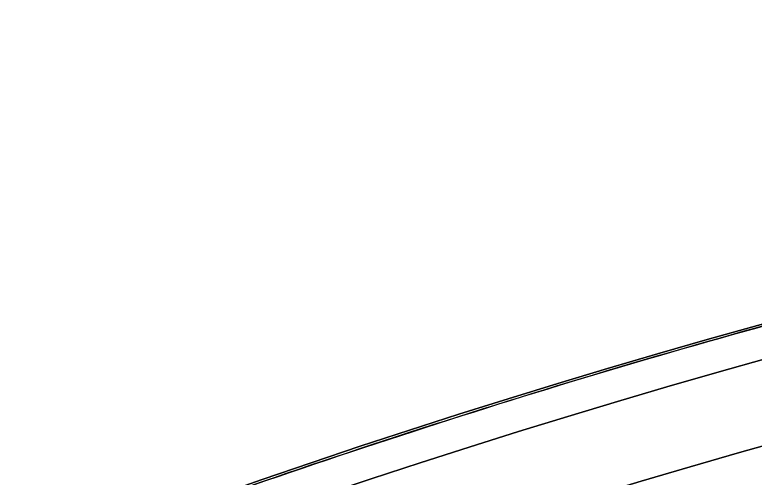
# Model space of a CAD drawing. Header units: millimetres. Extents: x -610 to 610, y -610 to 610.
# Drawn here: x -217.1 to -163.5, y 576.8 to 610.3 of the extents above; entities that cross this region are included whole.
import ezdxf

# ---------------------------------------------------------------- set-up
doc = ezdxf.new("R2010")
doc.units = ezdxf.units.MM
doc.layers.add('base', color=7, linetype='Continuous', true_color=0xffecbc)

msp = doc.modelspace()

# ---------------------------------------------------------------- linework, layer by layer
at = {"layer": 'base', "extrusion": (0, 0, -1)}
for centre, radius in [((0, 0, 3.534), 610), ((0, 0, 4.534), 610), ((0, 0, -2.476), 607.51), ((0, 0, 10.545), 607.51), ((0, 0, -4.966), 601.5), ((0, 0, 13.034), 601.5)]:
    msp.add_circle(centre, radius, dxfattribs=at)
at = {"layer": 'base'}
for centre, radius in [((0, 0, 249.466), 610), ((0, 0, 250.466), 610), ((0, 0, 243.455), 607.51), ((0, 0, 256.476), 607.51), ((0, 0, 240.966), 601.5), ((0, 0, 258.966), 601.5)]:
    msp.add_circle(centre, radius, dxfattribs=at)
for points in [[(-495.198, -356.201, -4.034), (-851.399, 138.996, -4.034), (-356.201, 495.198, -4.034), (138.996, 851.399, -4.034), (495.198, 356.201, -4.034), (851.399, -138.996, -4.034), (356.201, -495.198, -4.034), (-138.996, -851.399, -4.034), (-495.198, -356.201, -4.034)], [(-610, 0, 249.966), (-610, -610, 249.966), (0, -610, 249.966), (610, -610, 249.966), (610, 0, 249.966), (610, 610, 249.966), (0, 610, 249.966), (-610, 610, 249.966), (-610, 0, 249.966)]]:
    msp.add_rational_spline(points, [1, 0.707106781187, 1, 0.707106781187, 1, 0.707106781187, 1, 0.707106781187, 1], degree=2, knots=[0, 0, 0, 958.185759, 958.185759, 1916.371519, 1916.371519, 2874.557278, 2874.557278, 3832.743037, 3832.743037, 3832.743037], dxfattribs=at)
for points in [[(101.849, 591.404, 240.966), (-98.065, 556.154, 240.966), (-297.979, 520.904, 240.966)], [(101.849, 591.404, 244.966), (-98.065, 556.154, 244.966), (-297.979, 520.904, 244.966)], [(101.849, 591.404, 242.966), (-98.065, 556.154, 242.966), (-297.979, 520.904, 242.966)]]:
    msp.add_open_spline(points, degree=2, dxfattribs=at)

doc.saveas('drawing.dxf')
